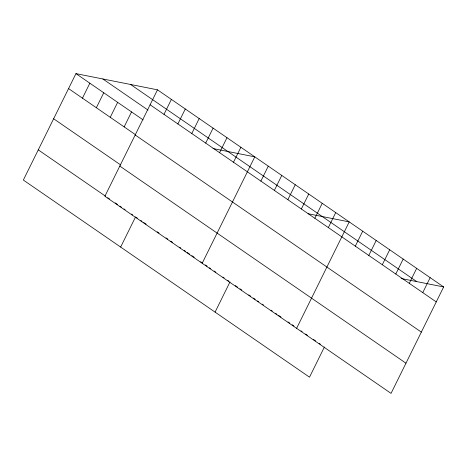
<?xml version="1.0" encoding="UTF-8"?>
<svg xmlns="http://www.w3.org/2000/svg" width="467" height="467" viewBox="0 0 467 467"><rect width="100%" height="100%" fill="white"/><g stroke="black" fill="none" stroke-linecap="round" stroke-linejoin="round"><path stroke-width="0.7" d="M157.49 89.827L104.888 196.257L391.048 393.377L443.65 286.948L157.49 89.827L75.952 73.623L23.35 180.052L309.51 377.173L324.425 346.993M82.455 98.163L89.851 83.196M96.354 107.737L103.75 92.77M110.253 117.316L117.649 102.343M124.152 126.89L131.548 111.917M163.993 114.368L171.389 99.401M177.892 123.942L185.288 108.974M120.644 247.072L135.564 216.892M191.791 133.515L199.187 118.548M205.69 143.095L213.086 128.121M219.589 152.668L226.985 137.695M233.488 162.242L240.884 147.274M202.182 263.277L254.784 156.848L212.946 148.535M260.878 181.108L268.274 166.141M274.368 190.402L281.764 175.434M215.077 312.125L229.992 281.94M287.859 199.695L295.255 184.728M301.349 208.988L308.745 194.021M314.84 218.282L322.236 203.314M328.33 227.575L335.726 212.602M296.615 328.33L349.217 221.895L308.092 213.723M355.311 246.162L362.707 231.188M368.802 255.455L376.198 240.482M382.292 264.742L389.688 249.775M395.782 274.036L403.179 259.068M409.273 283.329L416.669 268.362M422.763 292.622L430.16 277.655M401.106 278.495L443.65 286.948M130.585 84.48L416.745 281.601M150.094 104.795L436.254 301.916M102.857 78.97L148.033 110.084M75.952 73.623L143.13 119.896M68.556 88.59L135.734 134.87M135.173 134.975L421.333 332.101M53.635 118.77L120.813 165.049M119.803 166.071L405.963 363.198M38.265 149.872L105.449 196.146M107.76 197.739L109.5 198.936M115.291 202.929L117.608 204.523M119.926 206.122L121.665 207.319M123.977 208.912L125.138 209.712M131.507 214.096L132.663 214.896M136.148 217.295L137.321 218.101M140.841 220.529L142.015 221.335M143.772 222.549L146.118 224.166M157.262 231.842L159.025 233.051M166.059 237.901L167.822 239.116M170.753 241.135L172.516 242.344M179.55 247.195L180.723 248M184.243 250.429L185.417 251.234M187.179 252.449L189.526 254.066M191.867 255.677L194.214 257.294M200.67 261.742L202.427 262.95M205.357 264.97L207.12 266.184M209.467 267.801L210.64 268.607M214.16 271.035L215.917 272.243M222.957 277.094L224.131 277.9M227.651 280.328L228.824 281.134M235.275 285.576L237.621 287.193M239.968 288.81L241.725 290.025M248.765 294.87L250.522 296.084M253.458 298.104L255.215 299.318M257.562 300.935L258.736 301.74M262.256 304.163L263.429 304.974M271.053 310.222L272.226 311.034M275.746 313.456L276.919 314.268M278.676 315.476L281.023 317.093M288.063 321.944L289.82 323.152M292.167 324.769L293.93 325.984M300.964 330.829L302.137 331.64M305.657 334.063L307.42 335.277M313.281 339.316L315.628 340.933M319.148 343.356L320.321 344.167"/></g></svg>
